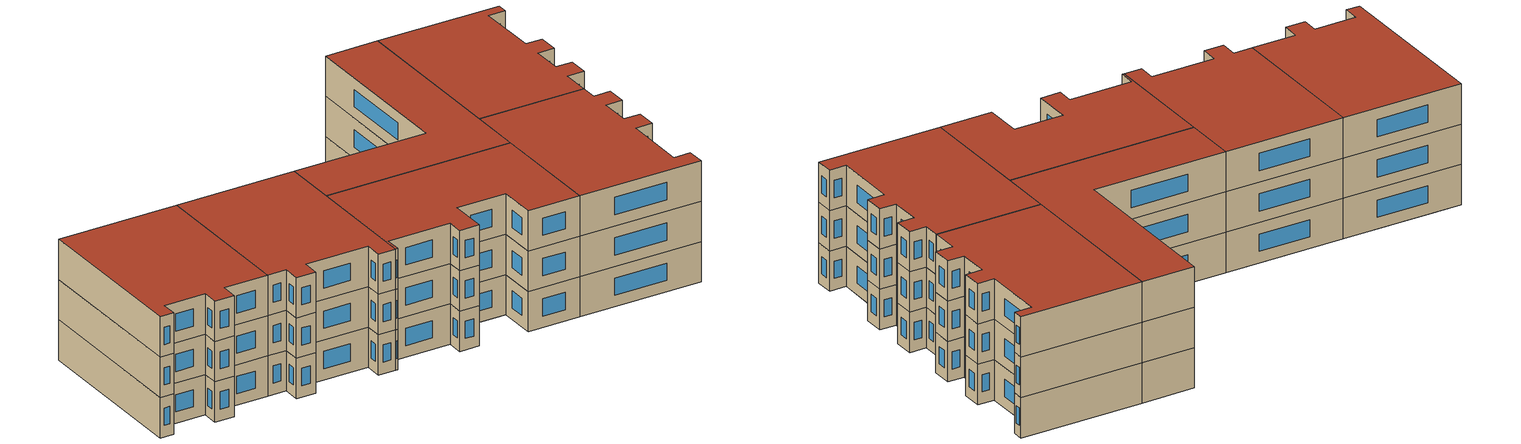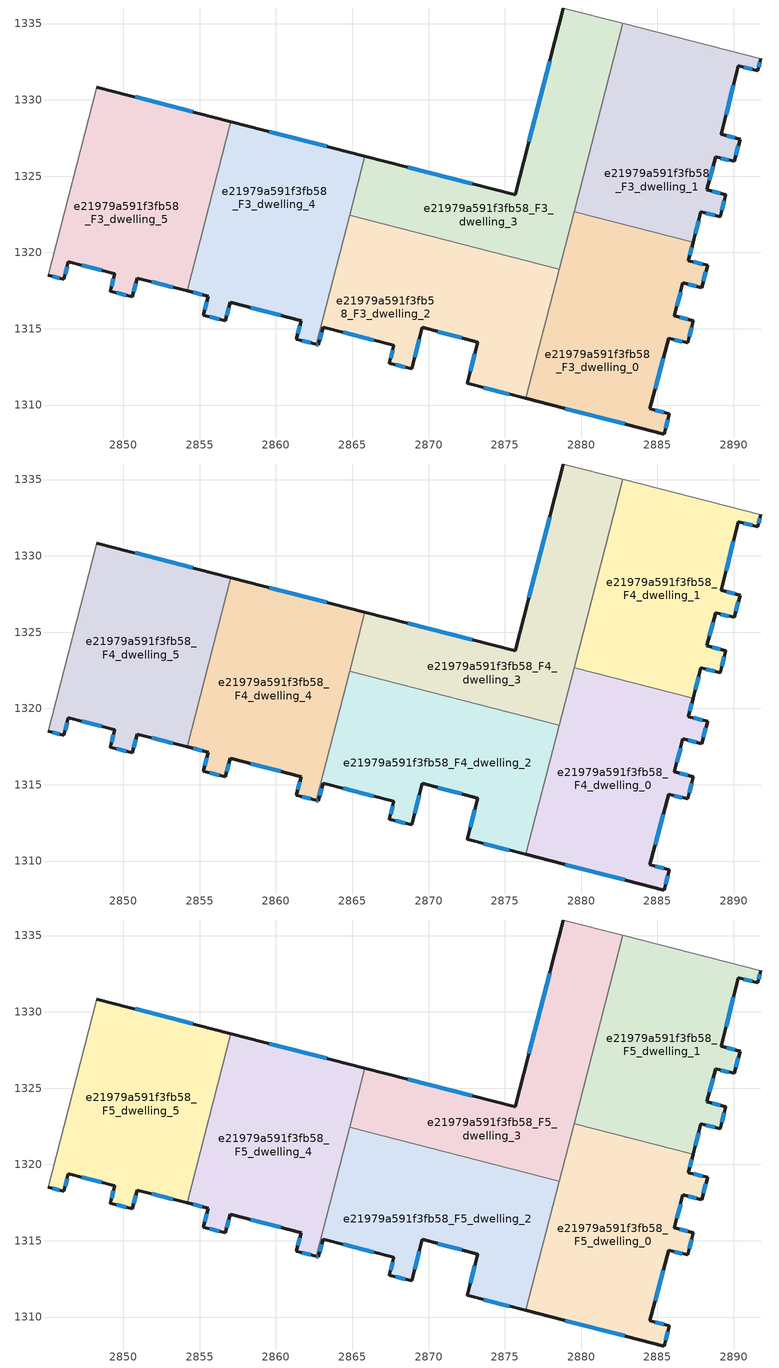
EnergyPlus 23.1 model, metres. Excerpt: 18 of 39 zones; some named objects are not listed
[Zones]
e21979a591f3fb58_F3_dwelling_0
 floor to e21979a591f3fb58_F2_dwelling_2 (EU_floor_Construction): 2881.25,1320.09 2885.39,1313.07 2884.51,1309.75 2885.78,1309.42 2885.44,1308.11 2876.38,1310.44 2878.45,1318.43 z9
 floor to e21979a591f3fb58_F2_dwelling_0 (EU_floor_Construction): 2887.34,1320.67 2887.03,1319.47 2888.28,1319.15 2887.91,1317.7 2886.68,1318.02 2886.11,1315.84 2887.35,1315.52 2886.97,1314.07 2885.74,1314.38 2885.39,1313.07 2879.75,1322.63 z9
 floor to e21979a591f3fb58_F2_dwelling_3 (EU_floor_Construction): 2879.75,1322.63 2881.25,1320.09 2878.45,1318.43 2879.54,1322.68 z9
 wall outside (EU_wall_Construction): 2876.38,1310.44 2885.44,1308.11 2885.78,1309.42 2884.51,1309.75 2885.74,1314.38 2886.97,1314.07 2887.35,1315.52 2886.11,1315.84 2886.68,1318.02 2887.91,1317.7 2888.28,1319.15 2887.03,1319.47 2887.34,1320.67 z9:12
 wall to e21979a591f3fb58_F3_dwelling_1 (EU_wall_Construction): 2887.34,1320.67 2879.54,1322.68 z9:12
 wall to e21979a591f3fb58_F3_dwelling_2 (EU_wall_Construction): 2878.56,1318.89 2876.38,1310.44 z9:12
 wall to e21979a591f3fb58_F3_dwelling_3 (EU_wall_Construction): 2879.54,1322.68 2878.56,1318.89 z9:12
 window (EU_Window_Construction): 2888.02,1318.11 2888.18,1318.73 / 2887.03,1317.93 2887.56,1317.79 / 2886.27,1316.46 2886.51,1317.4 / 2886.99,1315.61 2886.46,1315.75 / 2887.08,1314.49 2887.24,1315.11 / 2886.1,1314.3 2886.62,1314.16 / 2884.86,1311.07 2885.39,1313.06 / 2885.41,1309.51 2884.87,1309.65 / 2885.53,1308.48 2885.68,1309.05 / 2878.97,1309.77 2882.85,1308.77 / 2887.12,1319.81 2887.25,1320.33 / 2887.92,1319.24 2887.39,1319.38 z9.86:11.14
e21979a591f3fb58_F3_dwelling_1
 floor to e21979a591f3fb58_F2_dwelling_0 (EU_floor_Construction): 2889.96,1330.86 2889.18,1327.74 2890.42,1327.42 2890.04,1325.97 2888.81,1326.28 2888.24,1324.1 2889.48,1323.79 2889.11,1322.34 2887.85,1322.66 2887.34,1320.67 2879.75,1322.63 2879.59,1322.89 2880.16,1325.08 z9
 floor to e21979a591f3fb58_F2_dwelling_1 (EU_floor_Construction): 2891.77,1332.68 2891.58,1331.92 2890.3,1332.24 2889.96,1330.86 2880.16,1325.08 2882.72,1335.02 z9
 floor to e21979a591f3fb58_F2_dwelling_3 (EU_floor_Construction): 2879.59,1322.89 2879.75,1322.63 2879.54,1322.68 z9
 wall outside (EU_wall_Construction): 2887.34,1320.67 2887.85,1322.66 2889.11,1322.34 2889.48,1323.79 2888.24,1324.1 2888.81,1326.28 2890.04,1325.97 2890.42,1327.42 2889.18,1327.74 2890.3,1332.24 2891.58,1331.92 2891.77,1332.68 z9:12
 wall adiabatic (EU_wall_Construction): 2891.77,1332.68 2882.72,1335.02 z9:12
 wall to e21979a591f3fb58_F3_dwelling_3 (EU_wall_Construction): 2882.72,1335.02 2879.54,1322.68 z9:12
 window (EU_Window_Construction): 2891.63,1332.14 2891.72,1332.47 / 2890.66,1332.15 2891.21,1332.01 / 2889.5,1329.02 2889.98,1330.95 / 2890.06,1327.51 2889.53,1327.65 / 2890.15,1326.38 2890.31,1327.01 / 2889.16,1326.19 2889.69,1326.06 / 2888.4,1324.72 2888.65,1325.66 / 2889.13,1323.88 2888.6,1324.01 / 2889.21,1322.76 2889.37,1323.37 / 2888.21,1322.57 2888.75,1322.44 / 2887.49,1321.24 2887.71,1322.09 z9.86:11.14
e21979a591f3fb58_F3_dwelling_2
 floor to e21979a591f3fb58_F2_dwelling_4 (EU_floor_Construction): 2868.44,1321.5 2872.71,1314.27 2869.58,1315.09 2868.89,1312.37 2867.43,1312.75 2867.73,1313.91 2863.09,1315.11 2862.79,1313.94 2862.65,1313.98 2864.83,1322.43 z9
 floor to e21979a591f3fb58_F2_dwelling_2 (EU_floor_Construction): 2878.44,1318.43 2876.38,1310.44 2872.52,1311.43 2873.21,1314.13 2872.71,1314.27 2872.37,1314.85 z9
 floor to e21979a591f3fb58_F2_dwelling_3 (EU_floor_Construction): 2878.56,1318.89 2878.44,1318.43 2872.37,1314.85 2868.44,1321.5 z9
 wall outside (EU_wall_Construction): 2862.65,1313.98 2862.79,1313.94 2863.09,1315.11 2867.73,1313.91 2867.43,1312.75 2868.89,1312.37 2869.58,1315.09 2873.21,1314.13 2872.52,1311.43 2876.38,1310.44 z9:12
 wall to e21979a591f3fb58_F3_dwelling_3 (EU_wall_Construction): 2878.56,1318.89 2864.83,1322.43 z9:12
 wall to e21979a591f3fb58_F3_dwelling_4 (EU_wall_Construction): 2864.83,1322.43 2862.65,1313.98 z9:12
 window (EU_Window_Construction): 2869.09,1313.15 2869.38,1314.32 / 2867.85,1312.64 2868.47,1312.48 / 2867.65,1313.58 2867.52,1313.08 / 2864.42,1314.77 2866.4,1314.25 / 2862.87,1314.28 2863,1314.78 / 2862.69,1313.97 2862.75,1313.95 / 2873.63,1311.15 2875.28,1310.72 / 2873.02,1313.36 2872.72,1312.21 / 2870.61,1314.82 2872.17,1314.41 z9.86:11.14
e21979a591f3fb58_F3_dwelling_3
 floor to e21979a591f3fb58_F2_dwelling_1 (EU_floor_Construction): 2882.72,1335.02 2880.16,1325.08 2878.78,1324.27 2876.71,1327.78 2878.84,1336.02 z9
 floor to e21979a591f3fb58_F2_dwelling_0 (EU_floor_Construction): 2880.16,1325.08 2879.59,1322.89 2878.78,1324.27 z9
 floor to e21979a591f3fb58_F2_dwelling_3 (EU_floor_Construction): 2876.71,1327.78 2879.59,1322.89 2878.56,1318.89 2868.44,1321.5 2865.76,1326.05 2865.83,1326.31 2875.68,1323.77 z9
 floor adiabatic (EU_floor_Construction): 2865.76,1326.05 2868.44,1321.5 2864.83,1322.43 z9
 wall outside (EU_wall_Construction): 2878.84,1336.02 2875.68,1323.77 2865.83,1326.31 z9:12
 wall adiabatic (EU_wall_Construction): 2882.72,1335.02 2878.84,1336.02 z9:12
 wall to e21979a591f3fb58_F3_dwelling_4 (EU_wall_Construction): 2865.83,1326.31 2864.83,1322.43 z9:12
 window (EU_Window_Construction): 2877.94,1332.52 2876.58,1327.27 / 2872.86,1324.49 2868.64,1325.58 z9.86:11.14
e21979a591f3fb58_F3_dwelling_4
 floor to e21979a591f3fb58_F2_dwelling_5 (EU_floor_Construction): 2865.56,1326.38 2865.76,1326.05 2865.06,1323.35 2857,1318.59 2855.24,1321.56 2857.05,1328.57 z9
 floor to e21979a591f3fb58_F2_dwelling_4 (EU_floor_Construction): 2865.06,1323.35 2862.65,1313.98 2861.34,1314.32 2861.66,1315.53 2858.29,1316.41 2857,1318.59 z9
 floor to e21979a591f3fb58_F2_dwelling_3 (EU_floor_Construction): 2865.83,1326.31 2865.76,1326.05 2865.56,1326.38 z9
 floor to e21979a591f3fb58_F2_dwelling_6 (EU_floor_Construction): 2855.24,1321.56 2858.29,1316.41 2857.01,1316.74 2856.69,1315.52 2855.24,1315.89 2855.56,1317.13 2854.19,1317.48 z9
 wall outside (EU_wall_Construction): 2854.19,1317.48 2855.56,1317.13 2855.24,1315.89 2856.69,1315.52 2857.01,1316.74 2861.66,1315.53 2861.34,1314.32 2862.65,1313.98 / 2865.83,1326.31 2857.05,1328.57 z9:12
 wall to e21979a591f3fb58_F3_dwelling_5 (EU_wall_Construction): 2857.05,1328.57 2854.19,1317.48 z9:12
 window (EU_Window_Construction): 2856.78,1315.87 2856.92,1316.39 / 2855.65,1315.78 2856.27,1315.62 / 2855.47,1316.77 2855.33,1316.24 / 2854.58,1317.38 2855.17,1317.23 / 2863.32,1326.96 2859.56,1327.93 / 2861.71,1314.22 2862.27,1314.08 / 2861.57,1315.18 2861.43,1314.66 / 2858.34,1316.39 2860.33,1315.88 z9.86:11.14
e21979a591f3fb58_F3_dwelling_5
 floor to e21979a591f3fb58_F2_dwelling_5 (EU_floor_Construction): 2857.05,1328.57 2855.24,1321.56 2850.04,1330.38 z9
 floor to e21979a591f3fb58_F2_dwelling_6 (EU_floor_Construction): 2850.04,1330.38 2855.24,1321.56 2854.19,1317.48 2850.92,1318.32 2850.6,1317.09 2849.14,1317.46 2849.44,1318.62 2846.4,1319.4 2846.1,1318.25 2845.08,1318.51 2848.26,1330.84 z9
 wall outside (EU_wall_Construction): 2845.08,1318.51 2846.1,1318.25 2846.4,1319.4 2849.44,1318.62 2849.14,1317.46 2850.6,1317.09 2850.92,1318.32 2854.19,1317.48 / 2857.05,1328.57 2848.26,1330.84 z9:12
 wall adiabatic (EU_wall_Construction): 2848.26,1330.84 2845.08,1318.51 z9:12
 window (EU_Window_Construction): 2849.36,1318.29 2849.23,1317.79 / 2847.27,1319.18 2848.57,1318.84 / 2846.19,1318.58 2846.32,1319.07 / 2845.37,1318.43 2845.81,1318.32 / 2854.54,1329.22 2850.77,1330.19 / 2851.85,1318.08 2853.26,1317.72 / 2850.69,1317.44 2850.83,1317.97 / 2849.56,1317.35 2850.19,1317.19 z9.86:11.14
e21979a591f3fb58_F4_dwelling_0
 floor to e21979a591f3fb58_F3_dwelling_0 (EU_floor_Construction): 2887.34,1320.67 2887.03,1319.47 2888.28,1319.15 2887.91,1317.7 2886.68,1318.02 2886.11,1315.84 2887.35,1315.52 2886.97,1314.07 2885.74,1314.38 2884.51,1309.75 2885.78,1309.42 2885.44,1308.11 2876.38,1310.44 2879.54,1322.68 z12
 wall outside (EU_wall_Construction): 2876.38,1310.44 2885.44,1308.11 2885.78,1309.42 2884.51,1309.75 2885.74,1314.38 2886.97,1314.07 2887.35,1315.52 2886.11,1315.84 2886.68,1318.02 2887.91,1317.7 2888.28,1319.15 2887.03,1319.47 2887.34,1320.67 z12:15
 wall to e21979a591f3fb58_F4_dwelling_1 (EU_wall_Construction): 2887.34,1320.67 2879.54,1322.68 z12:15
 wall to e21979a591f3fb58_F4_dwelling_2 (EU_wall_Construction): 2878.56,1318.89 2876.38,1310.44 z12:15
 wall to e21979a591f3fb58_F4_dwelling_3 (EU_wall_Construction): 2879.54,1322.68 2878.56,1318.89 z12:15
 window (EU_Window_Construction): 2888.02,1318.11 2888.18,1318.73 / 2887.03,1317.93 2887.56,1317.79 / 2886.27,1316.46 2886.51,1317.4 / 2886.99,1315.61 2886.46,1315.75 / 2887.08,1314.49 2887.24,1315.11 / 2886.1,1314.3 2886.62,1314.16 / 2884.86,1311.07 2885.39,1313.06 / 2885.41,1309.51 2884.87,1309.65 / 2885.53,1308.48 2885.68,1309.05 / 2878.97,1309.77 2882.85,1308.77 / 2887.12,1319.81 2887.25,1320.33 / 2887.92,1319.24 2887.39,1319.38 z12.86:14.14
e21979a591f3fb58_F4_dwelling_1
 floor to e21979a591f3fb58_F3_dwelling_1 (EU_floor_Construction): 2891.77,1332.68 2891.58,1331.92 2890.3,1332.24 2889.18,1327.74 2890.42,1327.42 2890.04,1325.97 2888.81,1326.28 2888.24,1324.1 2889.48,1323.79 2889.11,1322.34 2887.85,1322.66 2887.34,1320.67 2879.54,1322.68 2882.72,1335.02 z12
 wall outside (EU_wall_Construction): 2887.34,1320.67 2887.85,1322.66 2889.11,1322.34 2889.48,1323.79 2888.24,1324.1 2888.81,1326.28 2890.04,1325.97 2890.42,1327.42 2889.18,1327.74 2890.3,1332.24 2891.58,1331.92 2891.77,1332.68 z12:15
 wall adiabatic (EU_wall_Construction): 2891.77,1332.68 2882.72,1335.02 z12:15
 wall to e21979a591f3fb58_F4_dwelling_3 (EU_wall_Construction): 2882.72,1335.02 2879.54,1322.68 z12:15
 window (EU_Window_Construction): 2891.63,1332.14 2891.72,1332.47 / 2890.66,1332.15 2891.21,1332.01 / 2889.5,1329.02 2889.98,1330.95 / 2890.06,1327.51 2889.53,1327.65 / 2890.15,1326.38 2890.31,1327.01 / 2889.16,1326.19 2889.69,1326.06 / 2888.4,1324.72 2888.65,1325.66 / 2889.13,1323.88 2888.6,1324.01 / 2889.21,1322.76 2889.37,1323.37 / 2888.21,1322.57 2888.75,1322.44 / 2887.49,1321.24 2887.71,1322.09 z12.86:14.14
e21979a591f3fb58_F4_dwelling_2
 floor to e21979a591f3fb58_F3_dwelling_2 (EU_floor_Construction): 2878.56,1318.89 2876.38,1310.44 2872.52,1311.43 2873.21,1314.13 2869.58,1315.09 2868.89,1312.37 2867.43,1312.75 2867.73,1313.91 2863.09,1315.11 2862.79,1313.94 2862.65,1313.98 2864.83,1322.43 z12
 wall outside (EU_wall_Construction): 2862.65,1313.98 2862.79,1313.94 2863.09,1315.11 2867.73,1313.91 2867.43,1312.75 2868.89,1312.37 2869.58,1315.09 2873.21,1314.13 2872.52,1311.43 2876.38,1310.44 z12:15
 wall to e21979a591f3fb58_F4_dwelling_3 (EU_wall_Construction): 2878.56,1318.89 2864.83,1322.43 z12:15
 wall to e21979a591f3fb58_F4_dwelling_4 (EU_wall_Construction): 2864.83,1322.43 2862.65,1313.98 z12:15
 window (EU_Window_Construction): 2869.09,1313.15 2869.38,1314.32 / 2867.85,1312.64 2868.47,1312.48 / 2867.65,1313.58 2867.52,1313.08 / 2864.42,1314.77 2866.4,1314.25 / 2862.87,1314.28 2863,1314.78 / 2862.69,1313.97 2862.75,1313.95 / 2873.63,1311.15 2875.28,1310.72 / 2873.02,1313.36 2872.72,1312.21 / 2870.61,1314.82 2872.17,1314.41 z12.86:14.14
e21979a591f3fb58_F4_dwelling_3
 floor to e21979a591f3fb58_F3_dwelling_3 (EU_floor_Construction): 2882.72,1335.02 2878.56,1318.89 2864.83,1322.43 2865.83,1326.31 2875.68,1323.77 2878.84,1336.02 z12
 wall outside (EU_wall_Construction): 2878.84,1336.02 2875.68,1323.77 2865.83,1326.31 z12:15
 wall adiabatic (EU_wall_Construction): 2882.72,1335.02 2878.84,1336.02 z12:15
 wall to e21979a591f3fb58_F4_dwelling_4 (EU_wall_Construction): 2865.83,1326.31 2864.83,1322.43 z12:15
 window (EU_Window_Construction): 2877.94,1332.52 2876.58,1327.27 / 2872.86,1324.49 2868.64,1325.58 z12.86:14.14
e21979a591f3fb58_F4_dwelling_4
 floor to e21979a591f3fb58_F3_dwelling_4 (EU_floor_Construction): 2865.83,1326.31 2862.65,1313.98 2861.34,1314.32 2861.66,1315.53 2857.01,1316.74 2856.69,1315.52 2855.24,1315.89 2855.56,1317.13 2854.19,1317.48 2857.05,1328.57 z12
 wall outside (EU_wall_Construction): 2854.19,1317.48 2855.56,1317.13 2855.24,1315.89 2856.69,1315.52 2857.01,1316.74 2861.66,1315.53 2861.34,1314.32 2862.65,1313.98 / 2865.83,1326.31 2857.05,1328.57 z12:15
 wall to e21979a591f3fb58_F4_dwelling_5 (EU_wall_Construction): 2857.05,1328.57 2854.19,1317.48 z12:15
 window (EU_Window_Construction): 2856.78,1315.87 2856.92,1316.39 / 2855.65,1315.78 2856.27,1315.62 / 2855.47,1316.77 2855.33,1316.24 / 2854.58,1317.38 2855.17,1317.23 / 2863.32,1326.96 2859.56,1327.93 / 2861.71,1314.22 2862.27,1314.08 / 2861.57,1315.18 2861.43,1314.66 / 2858.34,1316.39 2860.33,1315.88 z12.86:14.14
e21979a591f3fb58_F4_dwelling_5
 floor to e21979a591f3fb58_F3_dwelling_5 (EU_floor_Construction): 2857.05,1328.57 2854.19,1317.48 2850.92,1318.32 2850.6,1317.09 2849.14,1317.46 2849.44,1318.62 2846.4,1319.4 2846.1,1318.25 2845.08,1318.51 2848.26,1330.84 z12
 wall outside (EU_wall_Construction): 2845.08,1318.51 2846.1,1318.25 2846.4,1319.4 2849.44,1318.62 2849.14,1317.46 2850.6,1317.09 2850.92,1318.32 2854.19,1317.48 / 2857.05,1328.57 2848.26,1330.84 z12:15
 wall adiabatic (EU_wall_Construction): 2848.26,1330.84 2845.08,1318.51 z12:15
 window (EU_Window_Construction): 2849.36,1318.29 2849.23,1317.79 / 2847.27,1319.18 2848.57,1318.84 / 2846.19,1318.58 2846.32,1319.07 / 2845.37,1318.43 2845.81,1318.32 / 2854.54,1329.22 2850.77,1330.19 / 2851.85,1318.08 2853.26,1317.72 / 2850.69,1317.44 2850.83,1317.97 / 2849.56,1317.35 2850.19,1317.19 z12.86:14.14
e21979a591f3fb58_F5_dwelling_0
 floor to e21979a591f3fb58_F4_dwelling_0 (EU_floor_Construction): 2887.34,1320.67 2887.03,1319.47 2888.28,1319.15 2887.91,1317.7 2886.68,1318.02 2886.11,1315.84 2887.35,1315.52 2886.97,1314.07 2885.74,1314.38 2884.51,1309.75 2885.78,1309.42 2885.44,1308.11 2876.38,1310.44 2879.54,1322.68 z15
 wall outside (EU_wall_Construction): 2876.38,1310.44 2885.44,1308.11 2885.78,1309.42 2884.51,1309.75 2885.74,1314.38 2886.97,1314.07 2887.35,1315.52 2886.11,1315.84 2886.68,1318.02 2887.91,1317.7 2888.28,1319.15 2887.03,1319.47 2887.34,1320.67 z15:18
 wall to e21979a591f3fb58_F5_dwelling_1 (EU_wall_Construction): 2887.34,1320.67 2879.54,1322.68 z15:18
 wall to e21979a591f3fb58_F5_dwelling_2 (EU_wall_Construction): 2878.56,1318.89 2876.38,1310.44 z15:18
 wall to e21979a591f3fb58_F5_dwelling_3 (EU_wall_Construction): 2879.54,1322.68 2878.56,1318.89 z15:18
 window (EU_Window_Construction): 2888.02,1318.11 2888.18,1318.73 / 2887.03,1317.93 2887.56,1317.79 / 2886.27,1316.46 2886.51,1317.4 / 2886.99,1315.61 2886.46,1315.75 / 2887.08,1314.49 2887.24,1315.11 / 2886.1,1314.3 2886.62,1314.16 / 2884.86,1311.07 2885.39,1313.06 / 2885.41,1309.51 2884.87,1309.65 / 2885.53,1308.48 2885.68,1309.05 / 2878.97,1309.77 2882.85,1308.77 / 2887.12,1319.81 2887.25,1320.33 / 2887.92,1319.24 2887.39,1319.38 z15.86:17.14
 roof outside (EU_roof_Construction): 2885.78,1309.42 2884.51,1309.75 2885.74,1314.38 2886.97,1314.07 2887.35,1315.52 2886.11,1315.84 2886.68,1318.02 2887.91,1317.7 2888.28,1319.15 2887.03,1319.47 2887.34,1320.67 2879.54,1322.68 2876.38,1310.44 2885.44,1308.11 z18
e21979a591f3fb58_F5_dwelling_1
 floor to e21979a591f3fb58_F4_dwelling_1 (EU_floor_Construction): 2891.77,1332.68 2891.58,1331.92 2890.3,1332.24 2889.18,1327.74 2890.42,1327.42 2890.04,1325.97 2888.81,1326.28 2888.24,1324.1 2889.48,1323.79 2889.11,1322.34 2887.85,1322.66 2887.34,1320.67 2879.54,1322.68 2882.72,1335.02 z15
 wall outside (EU_wall_Construction): 2887.34,1320.67 2887.85,1322.66 2889.11,1322.34 2889.48,1323.79 2888.24,1324.1 2888.81,1326.28 2890.04,1325.97 2890.42,1327.42 2889.18,1327.74 2890.3,1332.24 2891.58,1331.92 2891.77,1332.68 z15:18
 wall adiabatic (EU_wall_Construction): 2891.77,1332.68 2882.72,1335.02 z15:18
 wall to e21979a591f3fb58_F5_dwelling_3 (EU_wall_Construction): 2882.72,1335.02 2879.54,1322.68 z15:18
 window (EU_Window_Construction): 2891.63,1332.14 2891.72,1332.47 / 2890.66,1332.15 2891.21,1332.01 / 2889.5,1329.02 2889.98,1330.95 / 2890.06,1327.51 2889.53,1327.65 / 2890.15,1326.38 2890.31,1327.01 / 2889.16,1326.19 2889.69,1326.06 / 2888.4,1324.72 2888.65,1325.66 / 2889.13,1323.88 2888.6,1324.01 / 2889.21,1322.76 2889.37,1323.37 / 2888.21,1322.57 2888.75,1322.44 / 2887.49,1321.24 2887.71,1322.09 z15.86:17.14
 roof outside (EU_roof_Construction): 2889.11,1322.34 2889.48,1323.79 2888.24,1324.1 2888.81,1326.28 2890.04,1325.97 2890.42,1327.42 2889.18,1327.74 2890.3,1332.24 2891.58,1331.92 2891.77,1332.68 2882.72,1335.02 2879.54,1322.68 2887.34,1320.67 2887.85,1322.66 z18
e21979a591f3fb58_F5_dwelling_2
 floor to e21979a591f3fb58_F4_dwelling_2 (EU_floor_Construction): 2878.56,1318.89 2876.38,1310.44 2872.52,1311.43 2873.21,1314.13 2869.58,1315.09 2868.89,1312.37 2867.43,1312.75 2867.73,1313.91 2863.09,1315.11 2862.79,1313.94 2862.65,1313.98 2864.83,1322.43 z15
 wall outside (EU_wall_Construction): 2862.65,1313.98 2862.79,1313.94 2863.09,1315.11 2867.73,1313.91 2867.43,1312.75 2868.89,1312.37 2869.58,1315.09 2873.21,1314.13 2872.52,1311.43 2876.38,1310.44 z15:18
 wall to e21979a591f3fb58_F5_dwelling_3 (EU_wall_Construction): 2878.56,1318.89 2864.83,1322.43 z15:18
 wall to e21979a591f3fb58_F5_dwelling_4 (EU_wall_Construction): 2864.83,1322.43 2862.65,1313.98 z15:18
 window (EU_Window_Construction): 2869.09,1313.15 2869.38,1314.32 / 2867.85,1312.64 2868.47,1312.48 / 2867.65,1313.58 2867.52,1313.08 / 2864.42,1314.77 2866.4,1314.25 / 2862.87,1314.28 2863,1314.78 / 2862.69,1313.97 2862.75,1313.95 / 2873.63,1311.15 2875.28,1310.72 / 2873.02,1313.36 2872.72,1312.21 / 2870.61,1314.82 2872.17,1314.41 z15.86:17.14
 roof outside (EU_roof_Construction): 2876.38,1310.44 2878.56,1318.89 2864.83,1322.43 2862.65,1313.98 2862.79,1313.94 2863.09,1315.11 2867.73,1313.91 2867.43,1312.75 2868.89,1312.37 2869.58,1315.09 2873.21,1314.13 2872.52,1311.43 z18
e21979a591f3fb58_F5_dwelling_3
 floor to e21979a591f3fb58_F4_dwelling_3 (EU_floor_Construction): 2882.72,1335.02 2878.56,1318.89 2864.83,1322.43 2865.83,1326.31 2875.68,1323.77 2878.84,1336.02 z15
 wall outside (EU_wall_Construction): 2878.84,1336.02 2875.68,1323.77 2865.83,1326.31 z15:18
 wall adiabatic (EU_wall_Construction): 2882.72,1335.02 2878.84,1336.02 z15:18
 wall to e21979a591f3fb58_F5_dwelling_4 (EU_wall_Construction): 2865.83,1326.31 2864.83,1322.43 z15:18
 window (EU_Window_Construction): 2877.94,1332.52 2876.58,1327.27 / 2872.86,1324.49 2868.64,1325.58 z15.86:17.14
 roof outside (EU_roof_Construction): 2878.56,1318.89 2882.72,1335.02 2878.84,1336.02 2875.68,1323.77 2865.83,1326.31 2864.83,1322.43 z18
e21979a591f3fb58_F5_dwelling_4
 floor to e21979a591f3fb58_F4_dwelling_4 (EU_floor_Construction): 2865.83,1326.31 2862.65,1313.98 2861.34,1314.32 2861.66,1315.53 2857.01,1316.74 2856.69,1315.52 2855.24,1315.89 2855.56,1317.13 2854.19,1317.48 2857.05,1328.57 z15
 wall outside (EU_wall_Construction): 2854.19,1317.48 2855.56,1317.13 2855.24,1315.89 2856.69,1315.52 2857.01,1316.74 2861.66,1315.53 2861.34,1314.32 2862.65,1313.98 / 2865.83,1326.31 2857.05,1328.57 z15:18
 wall to e21979a591f3fb58_F5_dwelling_5 (EU_wall_Construction): 2857.05,1328.57 2854.19,1317.48 z15:18
 window (EU_Window_Construction): 2856.78,1315.87 2856.92,1316.39 / 2855.65,1315.78 2856.27,1315.62 / 2855.47,1316.77 2855.33,1316.24 / 2854.58,1317.38 2855.17,1317.23 / 2863.32,1326.96 2859.56,1327.93 / 2861.71,1314.22 2862.27,1314.08 / 2861.57,1315.18 2861.43,1314.66 / 2858.34,1316.39 2860.33,1315.88 z15.86:17.14
 roof outside (EU_roof_Construction): 2862.65,1313.98 2865.83,1326.31 2857.05,1328.57 2854.19,1317.48 2855.56,1317.13 2855.24,1315.89 2856.69,1315.52 2857.01,1316.74 2861.66,1315.53 2861.34,1314.32 z18
e21979a591f3fb58_F5_dwelling_5
 floor to e21979a591f3fb58_F4_dwelling_5 (EU_floor_Construction): 2857.05,1328.57 2854.19,1317.48 2850.92,1318.32 2850.6,1317.09 2849.14,1317.46 2849.44,1318.62 2846.4,1319.4 2846.1,1318.25 2845.08,1318.51 2848.26,1330.84 z15
 wall outside (EU_wall_Construction): 2845.08,1318.51 2846.1,1318.25 2846.4,1319.4 2849.44,1318.62 2849.14,1317.46 2850.6,1317.09 2850.92,1318.32 2854.19,1317.48 / 2857.05,1328.57 2848.26,1330.84 z15:18
 wall adiabatic (EU_wall_Construction): 2848.26,1330.84 2845.08,1318.51 z15:18
 window (EU_Window_Construction): 2849.36,1318.29 2849.23,1317.79 / 2847.27,1319.18 2848.57,1318.84 / 2846.19,1318.58 2846.32,1319.07 / 2845.37,1318.43 2845.81,1318.32 / 2854.54,1329.22 2850.77,1330.19 / 2851.85,1318.08 2853.26,1317.72 / 2850.69,1317.44 2850.83,1317.97 / 2849.56,1317.35 2850.19,1317.19 z15.86:17.14
 roof outside (EU_roof_Construction): 2854.19,1317.48 2857.05,1328.57 2848.26,1330.84 2845.08,1318.51 2846.1,1318.25 2846.4,1319.4 2849.44,1318.62 2849.14,1317.46 2850.6,1317.09 2850.92,1318.32 z18
[Building]
EU S2 Campaign: North Axis=0; Terrain=City; Solar Distribution=FullExterior
[Site:Location]
Helsinki-Vantaa.AP: Latitude=60.317; Longitude=24.963; Time Zone=2; Elevation=54.6
[SizingPeriod:WeatherFileDays]
AnnualSizingPeriod: Begin Month=1; Begin Day of Month=1; End Month=12; End Day of Month=31; Day of Week for Start Day=Monday; Use Weather File Daylight Saving Period=No; Use Weather File Rain and Snow Indicators=No
[MATERIAL]
EU_InternalMass_Material: Roughness=MediumRough; Thickness=0.1; Conductivity=1; Density=1800; Specific Heat=900; Thermal Absorptance=0.9; Solar Absorptance=0.7; Visible Absorptance=0.7
[MATERIAL:NOMASS] Roughness=MediumRough; Thermal Absorptance=0.9; Solar Absorptance=0.7; Visible Absorptance=0.7
Name | Thermal Resistance
EU_wall_NoMass | 5.91765
EU_roof_NoMass | 11.1778
EU_floor_NoMass | 6.2875
[WINDOWMATERIAL:SIMPLEGLAZINGSYSTEM]
EU_Window_SimpleGlazing: UFactor=0.994035; Solar Heat Gain Coefficient=0.7; Visible Transmittance=0.7
[CONSTRUCTION]
EU_wall_Construction: EU_wall_NoMass
EU_roof_Construction: EU_roof_NoMass
EU_floor_Construction: EU_floor_NoMass
EU_Window_Construction: EU_Window_SimpleGlazing
EU_InternalMass_Construction: EU_InternalMass_Material
[ZONE] Type=1; Multiplier=1; Ceiling Height=autocalculate; Floor Area=autocalculate; Part of Total Floor Area=Yes
Name | Volume
e21979a591f3fb58_F3_dwelling_0; e21979a591f3fb58_F4_dwelling_0; e21979a591f3fb58_F5_dwelling_0 | 322.617
e21979a591f3fb58_F3_dwelling_1; e21979a591f3fb58_F4_dwelling_1; e21979a591f3fb58_F5_dwelling_1 | 322.598
e21979a591f3fb58_F3_dwelling_2; e21979a591f3fb58_F4_dwelling_2; e21979a591f3fb58_F5_dwelling_2 | 322.578
e21979a591f3fb58_F3_dwelling_3; e21979a591f3fb58_F4_dwelling_3; e21979a591f3fb58_F5_dwelling_3 | 322.583
e21979a591f3fb58_F3_dwelling_4; e21979a591f3fb58_F4_dwelling_4; e21979a591f3fb58_F5_dwelling_4 | 322.6
e21979a591f3fb58_F3_dwelling_5; e21979a591f3fb58_F4_dwelling_5; e21979a591f3fb58_F5_dwelling_5 | 322.597
[INTERNALMASS] Construction=EU_InternalMass_Construction
Name | Zone or ZoneList | Surface Area
e21979a591f3fb58_F3_dwelling_0_EU_InternalMass | e21979a591f3fb58_F3_dwelling_0 | 107.539
e21979a591f3fb58_F3_dwelling_1_EU_InternalMass | e21979a591f3fb58_F3_dwelling_1 | 107.532
e21979a591f3fb58_F3_dwelling_2_EU_InternalMass | e21979a591f3fb58_F3_dwelling_2 | 107.526
e21979a591f3fb58_F3_dwelling_3_EU_InternalMass | e21979a591f3fb58_F3_dwelling_3 | 107.529
e21979a591f3fb58_F3_dwelling_4_EU_InternalMass | e21979a591f3fb58_F3_dwelling_4 | 107.533
e21979a591f3fb58_F3_dwelling_5_EU_InternalMass | e21979a591f3fb58_F3_dwelling_5 | 107.533
e21979a591f3fb58_F4_dwelling_0_EU_InternalMass | e21979a591f3fb58_F4_dwelling_0 | 107.539
e21979a591f3fb58_F4_dwelling_1_EU_InternalMass | e21979a591f3fb58_F4_dwelling_1 | 107.532
e21979a591f3fb58_F4_dwelling_2_EU_InternalMass | e21979a591f3fb58_F4_dwelling_2 | 107.526
e21979a591f3fb58_F4_dwelling_3_EU_InternalMass | e21979a591f3fb58_F4_dwelling_3 | 107.529
e21979a591f3fb58_F4_dwelling_4_EU_InternalMass | e21979a591f3fb58_F4_dwelling_4 | 107.533
e21979a591f3fb58_F4_dwelling_5_EU_InternalMass | e21979a591f3fb58_F4_dwelling_5 | 107.533
e21979a591f3fb58_F5_dwelling_0_EU_InternalMass | e21979a591f3fb58_F5_dwelling_0 | 107.539
e21979a591f3fb58_F5_dwelling_1_EU_InternalMass | e21979a591f3fb58_F5_dwelling_1 | 107.532
e21979a591f3fb58_F5_dwelling_2_EU_InternalMass | e21979a591f3fb58_F5_dwelling_2 | 107.526
e21979a591f3fb58_F5_dwelling_3_EU_InternalMass | e21979a591f3fb58_F5_dwelling_3 | 107.529
e21979a591f3fb58_F5_dwelling_4_EU_InternalMass | e21979a591f3fb58_F5_dwelling_4 | 107.533
e21979a591f3fb58_F5_dwelling_5_EU_InternalMass | e21979a591f3fb58_F5_dwelling_5 | 107.533
[OTHEREQUIPMENT] Fuel Type=Electricity; Design Level Calculation Method=Watts/Area; Power per Zone Floor Area=1; Fraction Latent=0; Fraction Radiant=0; Fraction Lost=0; Carbon Dioxide Generation Rate=0; EndUse Subcategory=EU_Step8_InternalGains
Name | Zone or ZoneList or Space or SpaceList | Schedule
EU_Step8_InternalGain_e21979a591f3fb58_F3_dwelling_0_f000 | e21979a591f3fb58_F3_dwelling_0 | EU_Step8_GainSchedule_e21979a591f3fb58_F3_dwelling_0_f000
EU_Step8_InternalGain_e21979a591f3fb58_F3_dwelling_1_f000 | e21979a591f3fb58_F3_dwelling_1 | EU_Step8_GainSchedule_e21979a591f3fb58_F3_dwelling_1_f000
EU_Step8_InternalGain_e21979a591f3fb58_F3_dwelling_2_f000 | e21979a591f3fb58_F3_dwelling_2 | EU_Step8_GainSchedule_e21979a591f3fb58_F3_dwelling_2_f000
EU_Step8_InternalGain_e21979a591f3fb58_F3_dwelling_3_f000 | e21979a591f3fb58_F3_dwelling_3 | EU_Step8_GainSchedule_e21979a591f3fb58_F3_dwelling_3_f000
EU_Step8_InternalGain_e21979a591f3fb58_F3_dwelling_4_f000 | e21979a591f3fb58_F3_dwelling_4 | EU_Step8_GainSchedule_e21979a591f3fb58_F3_dwelling_4_f000
EU_Step8_InternalGain_e21979a591f3fb58_F3_dwelling_5_f000 | e21979a591f3fb58_F3_dwelling_5 | EU_Step8_GainSchedule_e21979a591f3fb58_F3_dwelling_5_f000
EU_Step8_InternalGain_e21979a591f3fb58_F4_dwelling_0_f000 | e21979a591f3fb58_F4_dwelling_0 | EU_Step8_GainSchedule_e21979a591f3fb58_F4_dwelling_0_f000
EU_Step8_InternalGain_e21979a591f3fb58_F4_dwelling_1_f000 | e21979a591f3fb58_F4_dwelling_1 | EU_Step8_GainSchedule_e21979a591f3fb58_F4_dwelling_1_f000
EU_Step8_InternalGain_e21979a591f3fb58_F4_dwelling_2_f000 | e21979a591f3fb58_F4_dwelling_2 | EU_Step8_GainSchedule_e21979a591f3fb58_F4_dwelling_2_f000
EU_Step8_InternalGain_e21979a591f3fb58_F4_dwelling_3_f000 | e21979a591f3fb58_F4_dwelling_3 | EU_Step8_GainSchedule_e21979a591f3fb58_F4_dwelling_3_f000
EU_Step8_InternalGain_e21979a591f3fb58_F4_dwelling_4_f000 | e21979a591f3fb58_F4_dwelling_4 | EU_Step8_GainSchedule_e21979a591f3fb58_F4_dwelling_4_f000
EU_Step8_InternalGain_e21979a591f3fb58_F4_dwelling_5_f000 | e21979a591f3fb58_F4_dwelling_5 | EU_Step8_GainSchedule_e21979a591f3fb58_F4_dwelling_5_f000
EU_Step8_InternalGain_e21979a591f3fb58_F5_dwelling_0_f000 | e21979a591f3fb58_F5_dwelling_0 | EU_Step8_GainSchedule_e21979a591f3fb58_F5_dwelling_0_f000
EU_Step8_InternalGain_e21979a591f3fb58_F5_dwelling_1_f000 | e21979a591f3fb58_F5_dwelling_1 | EU_Step8_GainSchedule_e21979a591f3fb58_F5_dwelling_1_f000
EU_Step8_InternalGain_e21979a591f3fb58_F5_dwelling_2_f000 | e21979a591f3fb58_F5_dwelling_2 | EU_Step8_GainSchedule_e21979a591f3fb58_F5_dwelling_2_f000
EU_Step8_InternalGain_e21979a591f3fb58_F5_dwelling_3_f000 | e21979a591f3fb58_F5_dwelling_3 | EU_Step8_GainSchedule_e21979a591f3fb58_F5_dwelling_3_f000
EU_Step8_InternalGain_e21979a591f3fb58_F5_dwelling_4_f000 | e21979a591f3fb58_F5_dwelling_4 | EU_Step8_GainSchedule_e21979a591f3fb58_F5_dwelling_4_f000
EU_Step8_InternalGain_e21979a591f3fb58_F5_dwelling_5_f000 | e21979a591f3fb58_F5_dwelling_5 | EU_Step8_GainSchedule_e21979a591f3fb58_F5_dwelling_5_f000
[ZONEVENTILATION:DESIGNFLOWRATE] Schedule=EU_AlwaysOn; Design Flow Rate Calculation Method=AirChanges/Hour; Air Changes per Hour=0.596421; Ventilation Type=Natural; Fan Pressure Rise=0; Fan Total Efficiency=1; Constant Term Coefficient=1; Temperature Term Coefficient=0; Velocity Term Coefficient=0; Velocity Squared Term Coefficient=0; Minimum Indoor Temperature=-100; Maximum Indoor Temperature=100; Delta Temperature=-100; Minimum Outdoor Temperature=-100; Maximum Outdoor Temperature=100; Maximum Wind Speed=40
Name | Zone or ZoneList or Space or SpaceList
EU_ConstantAir_e21979a591f3fb58_F3_dwelling_0 | e21979a591f3fb58_F3_dwelling_0
EU_ConstantAir_e21979a591f3fb58_F3_dwelling_1 | e21979a591f3fb58_F3_dwelling_1
EU_ConstantAir_e21979a591f3fb58_F3_dwelling_2 | e21979a591f3fb58_F3_dwelling_2
EU_ConstantAir_e21979a591f3fb58_F3_dwelling_3 | e21979a591f3fb58_F3_dwelling_3
EU_ConstantAir_e21979a591f3fb58_F3_dwelling_4 | e21979a591f3fb58_F3_dwelling_4
EU_ConstantAir_e21979a591f3fb58_F3_dwelling_5 | e21979a591f3fb58_F3_dwelling_5
EU_ConstantAir_e21979a591f3fb58_F4_dwelling_0 | e21979a591f3fb58_F4_dwelling_0
EU_ConstantAir_e21979a591f3fb58_F4_dwelling_1 | e21979a591f3fb58_F4_dwelling_1
EU_ConstantAir_e21979a591f3fb58_F4_dwelling_2 | e21979a591f3fb58_F4_dwelling_2
EU_ConstantAir_e21979a591f3fb58_F4_dwelling_3 | e21979a591f3fb58_F4_dwelling_3
EU_ConstantAir_e21979a591f3fb58_F4_dwelling_4 | e21979a591f3fb58_F4_dwelling_4
EU_ConstantAir_e21979a591f3fb58_F4_dwelling_5 | e21979a591f3fb58_F4_dwelling_5
EU_ConstantAir_e21979a591f3fb58_F5_dwelling_0 | e21979a591f3fb58_F5_dwelling_0
EU_ConstantAir_e21979a591f3fb58_F5_dwelling_1 | e21979a591f3fb58_F5_dwelling_1
EU_ConstantAir_e21979a591f3fb58_F5_dwelling_2 | e21979a591f3fb58_F5_dwelling_2
EU_ConstantAir_e21979a591f3fb58_F5_dwelling_3 | e21979a591f3fb58_F5_dwelling_3
EU_ConstantAir_e21979a591f3fb58_F5_dwelling_4 | e21979a591f3fb58_F5_dwelling_4
EU_ConstantAir_e21979a591f3fb58_F5_dwelling_5 | e21979a591f3fb58_F5_dwelling_5
[HVACTEMPLATE:ZONE:IDEALLOADSAIRSYSTEM] System Availability Schedule=EU_AlwaysOn; Maximum Heating Supply Air Temperature=50; Minimum Cooling Supply Air Temperature=13; Maximum Heating Supply Air Humidity Ratio=0.0156; Minimum Cooling Supply Air Humidity Ratio=0.0077; Heating Limit=NoLimit; Cooling Limit=NoLimit; Heating Availability Schedule=EU_AlwaysOn; Cooling Availability Schedule=EU_CoolingOff; Dehumidification Control Type=ConstantSensibleHeatRatio; Cooling Sensible Heat Ratio=0.7; Dehumidification Setpoint=60; Humidification Control Type=None; Humidification Setpoint=30; Outdoor Air Method=None; Outdoor Air Flow Rate per Person=0.00944; Outdoor Air Flow Rate per Zone Floor Area=0; Outdoor Air Flow Rate per Zone=0; Demand Controlled Ventilation Type=None; Outdoor Air Economizer Type=NoEconomizer; Heat Recovery Type=None; Sensible Heat Recovery Effectiveness=0.7; Latent Heat Recovery Effectiveness=0.65
Name | Template Thermostat
e21979a591f3fb58_F3_dwelling_0 | EU_HeatOnly_e21979a591f3fb58_F3_dwelling_0
e21979a591f3fb58_F3_dwelling_1 | EU_HeatOnly_e21979a591f3fb58_F3_dwelling_1
e21979a591f3fb58_F3_dwelling_2 | EU_HeatOnly_e21979a591f3fb58_F3_dwelling_2
e21979a591f3fb58_F3_dwelling_3 | EU_HeatOnly_e21979a591f3fb58_F3_dwelling_3
e21979a591f3fb58_F3_dwelling_4 | EU_HeatOnly_e21979a591f3fb58_F3_dwelling_4
e21979a591f3fb58_F3_dwelling_5 | EU_HeatOnly_e21979a591f3fb58_F3_dwelling_5
e21979a591f3fb58_F4_dwelling_0 | EU_HeatOnly_e21979a591f3fb58_F4_dwelling_0
e21979a591f3fb58_F4_dwelling_1 | EU_HeatOnly_e21979a591f3fb58_F4_dwelling_1
e21979a591f3fb58_F4_dwelling_2 | EU_HeatOnly_e21979a591f3fb58_F4_dwelling_2
e21979a591f3fb58_F4_dwelling_3 | EU_HeatOnly_e21979a591f3fb58_F4_dwelling_3
e21979a591f3fb58_F4_dwelling_4 | EU_HeatOnly_e21979a591f3fb58_F4_dwelling_4
e21979a591f3fb58_F4_dwelling_5 | EU_HeatOnly_e21979a591f3fb58_F4_dwelling_5
e21979a591f3fb58_F5_dwelling_0 | EU_HeatOnly_e21979a591f3fb58_F5_dwelling_0
e21979a591f3fb58_F5_dwelling_1 | EU_HeatOnly_e21979a591f3fb58_F5_dwelling_1
e21979a591f3fb58_F5_dwelling_2 | EU_HeatOnly_e21979a591f3fb58_F5_dwelling_2
e21979a591f3fb58_F5_dwelling_3 | EU_HeatOnly_e21979a591f3fb58_F5_dwelling_3
e21979a591f3fb58_F5_dwelling_4 | EU_HeatOnly_e21979a591f3fb58_F5_dwelling_4
e21979a591f3fb58_F5_dwelling_5 | EU_HeatOnly_e21979a591f3fb58_F5_dwelling_5
[SIZING:ZONE] Zone Cooling Design Supply Air Temperature Input Method=SupplyAirTemperature; Zone Cooling Design Supply Air Temperature=13; Zone Heating Design Supply Air Temperature Input Method=SupplyAirTemperature; Zone Heating Design Supply Air Temperature=50; Zone Cooling Design Supply Air Humidity Ratio=0.008; Zone Heating Design Supply Air Humidity Ratio=0.008; Cooling Design Air Flow Method=DesignDay; Cooling Design Air Flow Rate=0; Cooling Minimum Air Flow per Zone Floor Area=0.000762; Cooling Minimum Air Flow=0; Cooling Minimum Air Flow Fraction=0.2; Heating Design Air Flow Method=DesignDay; Heating Design Air Flow Rate=0; Heating Maximum Air Flow per Zone Floor Area=0.002032; Heating Maximum Air Flow=0.141576; Heating Maximum Air Flow Fraction=0.3; Account for Dedicated Outdoor Air System=No; Dedicated Outdoor Air System Control Strategy=NeutralSupplyAir; Dedicated Outdoor Air Low Setpoint Temperature for Design=autosize; Dedicated Outdoor Air High Setpoint Temperature for Design=autosize; Zone Load Sizing Method=Sensible Load Only No Latent Load; Zone Latent Cooling Design Supply Air Humidity Ratio Input Method=HumidityRatioDifference; Zone Cooling Design Supply Air Humidity Ratio Difference=0.005; Zone Latent Heating Design Supply Air Humidity Ratio Input Method=HumidityRatioDifference; Zone Humidification Design Supply Air Humidity Ratio Difference=0.005
e21979a591f3fb58_F3_dwelling_0; e21979a591f3fb58_F3_dwelling_1; e21979a591f3fb58_F3_dwelling_2; e21979a591f3fb58_F3_dwelling_3; e21979a591f3fb58_F3_dwelling_4; e21979a591f3fb58_F3_dwelling_5; e21979a591f3fb58_F4_dwelling_0; e21979a591f3fb58_F4_dwelling_1; e21979a591f3fb58_F4_dwelling_2; e21979a591f3fb58_F4_dwelling_3; e21979a591f3fb58_F4_dwelling_4; e21979a591f3fb58_F4_dwelling_5; e21979a591f3fb58_F5_dwelling_0; e21979a591f3fb58_F5_dwelling_1; e21979a591f3fb58_F5_dwelling_2; e21979a591f3fb58_F5_dwelling_3; e21979a591f3fb58_F5_dwelling_4; e21979a591f3fb58_F5_dwelling_5
[SCHEDULE:CONSTANT]
Name | Hourly Value
EU_AlwaysOn | 1
EU_CoolingOff | 0
[SCHEDULE:FILE] Column Number=1; Rows to Skip at Top=0; Number of Hours of Data=8760; Column Separator=Comma; Interpolate to Timestep=No; Minutes per Item=60; Adjust Schedule for Daylight Savings=Yes
Name | File
EU_Step8_GainSchedule_e21979a591f3fb58_F3_dwelling_0_f000 | ../../schedules/e21979a591f3fb58/e21979a591f3fb58_F3_dwelling_0_f000_gain.csv
EU_Step8_GainSchedule_e21979a591f3fb58_F3_dwelling_1_f000 | ../../schedules/e21979a591f3fb58/e21979a591f3fb58_F3_dwelling_1_f000_gain.csv
EU_Step8_GainSchedule_e21979a591f3fb58_F3_dwelling_2_f000 | ../../schedules/e21979a591f3fb58/e21979a591f3fb58_F3_dwelling_2_f000_gain.csv
EU_Step8_GainSchedule_e21979a591f3fb58_F3_dwelling_3_f000 | ../../schedules/e21979a591f3fb58/e21979a591f3fb58_F3_dwelling_3_f000_gain.csv
EU_Step8_GainSchedule_e21979a591f3fb58_F3_dwelling_4_f000 | ../../schedules/e21979a591f3fb58/e21979a591f3fb58_F3_dwelling_4_f000_gain.csv
EU_Step8_GainSchedule_e21979a591f3fb58_F3_dwelling_5_f000 | ../../schedules/e21979a591f3fb58/e21979a591f3fb58_F3_dwelling_5_f000_gain.csv
EU_Step8_GainSchedule_e21979a591f3fb58_F4_dwelling_0_f000 | ../../schedules/e21979a591f3fb58/e21979a591f3fb58_F4_dwelling_0_f000_gain.csv
EU_Step8_GainSchedule_e21979a591f3fb58_F4_dwelling_1_f000 | ../../schedules/e21979a591f3fb58/e21979a591f3fb58_F4_dwelling_1_f000_gain.csv
EU_Step8_GainSchedule_e21979a591f3fb58_F4_dwelling_2_f000 | ../../schedules/e21979a591f3fb58/e21979a591f3fb58_F4_dwelling_2_f000_gain.csv
EU_Step8_GainSchedule_e21979a591f3fb58_F4_dwelling_3_f000 | ../../schedules/e21979a591f3fb58/e21979a591f3fb58_F4_dwelling_3_f000_gain.csv
EU_Step8_GainSchedule_e21979a591f3fb58_F4_dwelling_4_f000 | ../../schedules/e21979a591f3fb58/e21979a591f3fb58_F4_dwelling_4_f000_gain.csv
EU_Step8_GainSchedule_e21979a591f3fb58_F4_dwelling_5_f000 | ../../schedules/e21979a591f3fb58/e21979a591f3fb58_F4_dwelling_5_f000_gain.csv
EU_Step8_GainSchedule_e21979a591f3fb58_F5_dwelling_0_f000 | ../../schedules/e21979a591f3fb58/e21979a591f3fb58_F5_dwelling_0_f000_gain.csv
EU_Step8_GainSchedule_e21979a591f3fb58_F5_dwelling_1_f000 | ../../schedules/e21979a591f3fb58/e21979a591f3fb58_F5_dwelling_1_f000_gain.csv
EU_Step8_GainSchedule_e21979a591f3fb58_F5_dwelling_2_f000 | ../../schedules/e21979a591f3fb58/e21979a591f3fb58_F5_dwelling_2_f000_gain.csv
EU_Step8_GainSchedule_e21979a591f3fb58_F5_dwelling_3_f000 | ../../schedules/e21979a591f3fb58/e21979a591f3fb58_F5_dwelling_3_f000_gain.csv
EU_Step8_GainSchedule_e21979a591f3fb58_F5_dwelling_4_f000 | ../../schedules/e21979a591f3fb58/e21979a591f3fb58_F5_dwelling_4_f000_gain.csv
EU_Step8_GainSchedule_e21979a591f3fb58_F5_dwelling_5_f000 | ../../schedules/e21979a591f3fb58/e21979a591f3fb58_F5_dwelling_5_f000_gain.csv
